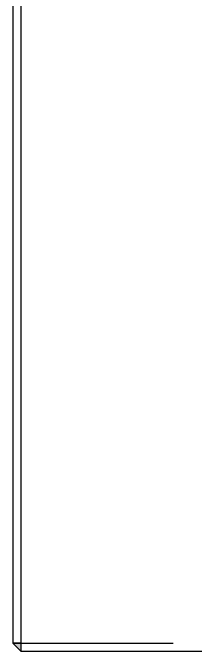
# Model space of a CAD drawing. Header units: millimetres. Extents: x 157 to 5197, y -35 to 3664.
# Drawn here: x 866.2 to 934.4, y 1992.2 to 2230.5 of the extents above; entities that cross this region are included whole.
import ezdxf

# ---------------------------------------------------------------- set-up
doc = ezdxf.new("R2010")
doc.units = ezdxf.units.MM
doc.header["$LTSCALE"] = 120
doc.linetypes.add('F', pattern=[0.75, 0.5, -0.25])
doc.layers.add('01', color=7, linetype='Continuous')
doc.layers.add('04', color=2, linetype='F')

# ---------------------------------------------------------------- blocks, each defined once
blk = doc.blocks.new('kmn')
at = {"layer": '01'}
blk.add_hatch(color=256, dxfattribs=at).paths.add_polyline_path([(-5755.8239, 6794.65), (-5755.8239, 6791.65), (-5758.8239, 6791.65)])
for p, q in [((-5755.8239, 6794.65), (-5758.8239, 6791.65)), ((-5755.8239, 6791.65), (-5755.8239, 6794.65)), ((-5418.8239, 6794.65), (-5755.8239, 6794.65)), ((-5758.8239, 6791.65), (-5758.8239, 5785.65)), ((-5406.8239, 6791.65), (-5758.8239, 6791.65))]:
    blk.add_line(p, q, dxfattribs=at)
at = {"layer": '04', "color": 2, "linetype": 'F'}
blk.add_line((-5755.8239, 6794.65), (-5755.8239, 5785.65), dxfattribs=at)

msp = doc.modelspace()

# ---------------------------------------------------------------- block references
at = {"layer": '01', "color": 7, "linetype": 'Continuous', "rotation": 90}
msp.add_blockref('kmn', (7660.8024, 7751.0267), dxfattribs=at)

doc.saveas('drawing.dxf')
